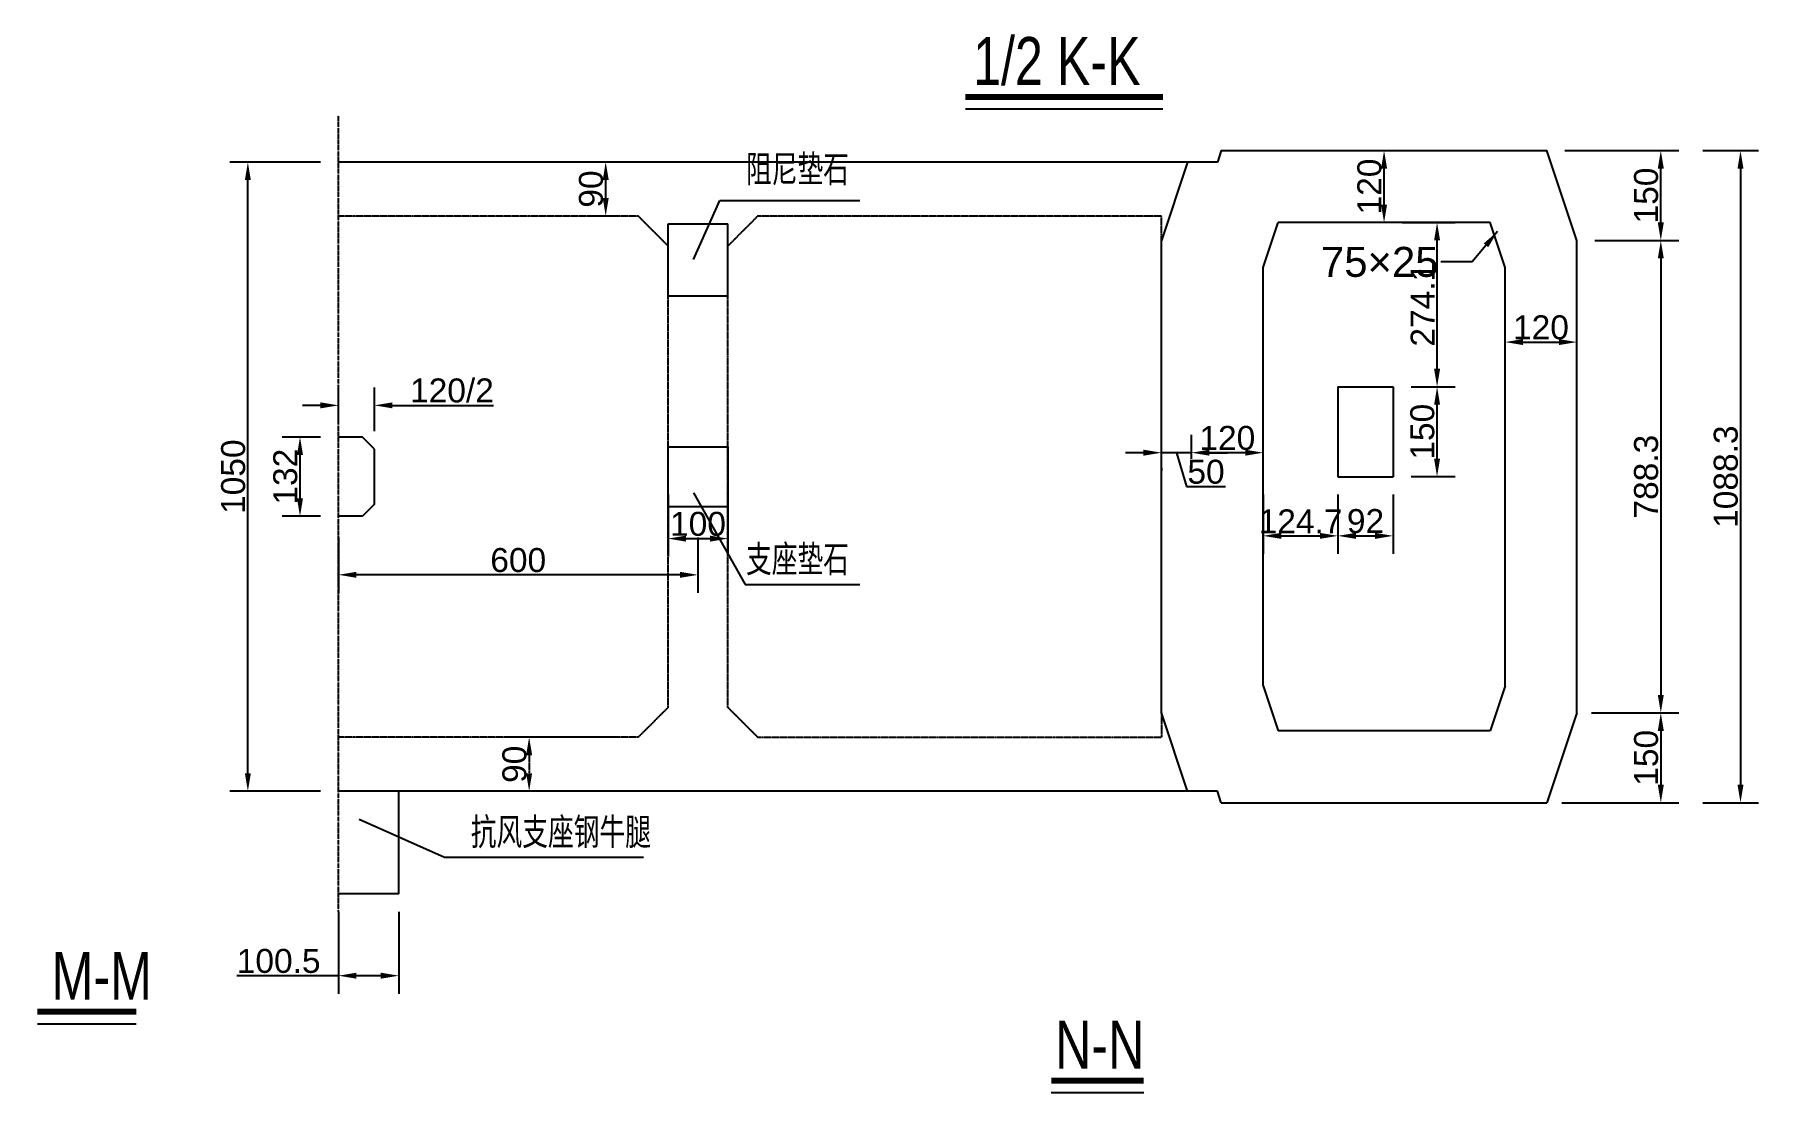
# Model space of a CAD drawing. Header units: millimetres. Extents: x 32645 to 210887, y 65210 to 90102.
# Drawn here: x 196501 to 210887, y 80996 to 89825 of the extents above; entities that cross this region are included whole.
import ezdxf

# ---------------------------------------------------------------- set-up
doc = ezdxf.new("R2010")
doc.units = ezdxf.units.MM
doc.linetypes.add('DASHDOT', pattern=[1, 0.5, -0.25, 0, -0.25])
doc.linetypes.add('HIDDEN', pattern=[0.375, 0.25, -0.125])
for name, color, linetype in [('1', 7, 'Continuous'), ('CYAN', 4, 'Continuous'), ('文本', 7, 'Continuous'), ('粗实线', 3, 'Continuous')]:
    doc.layers.add(name, color=color, linetype=linetype)
doc.styles.get("Standard").update_dxf_attribs({"font": 'arial.ttf'})
doc.dimstyles.new('大样STANDARD', dxfattribs={"dimscale": 100, "dimtxt": 2, "dimasz": 1.5, "dimexe": 1.5, "dimexo": 1.5, "dimgap": 0.2, "dimtad": 1, "dimdec": 1, "dimlfac": 0.2, "dimdsep": 46, "dimtxsty": 'Standard', "dimcen": 0, "dimclrd": 4, "dimclre": 4, "dimclrt": 4, "dimadec": 0, "dimazin": 0, "dimtfac": 1, "dimtdec": 1, "dimtofl": 0, "dimtmove": 0, "dimatfit": 3, "dimfxl": 1, "dimtolj": 1, "dimtzin": 0, "dimarcsym": 0})

# ---------------------------------------------------------------- blocks, each defined once
blk = doc.blocks.new('*D1243')
at = {"layer": '1', "color": 4, "lineweight": -2, "transparency": 16777216}
blk.add_line((208922, 87258), (209222, 87258), dxfattribs=at)
at = {"layer": '1', "color": 4, "transparency": 16777216}
for points in [[(208922, 87283), (208922, 87233), (208772, 87258)], [(209222, 87283), (209222, 87233), (209372, 87258)]]:
    blk.add_solid(points, dxfattribs=at)
at = {"layer": 'DEFPOINTS', "color": 0, "transparency": 16777216}
for p in [(208772, 87258), (209372, 87258), (209372, 87258)]:
    blk.add_point(p, dxfattribs=at)
at = {"layer": '1', "color": 4, "transparency": 16777216, "insert": (209072, 87380), "char_height": 200, "attachment_point": 5}
blk.add_mtext('\\A1;120', dxfattribs=at)
blk = doc.blocks.new('*D1244')
at = {"layer": '1', "color": 4, "lineweight": -2, "transparency": 16777216}
for p, q in [((206155, 86285), (206155, 86485)), ((206605, 86335), (206305, 86335)), ((206755, 86185), (206755, 86185))]:
    blk.add_line(p, q, dxfattribs=at)
at = {"layer": '1', "color": 4, "transparency": 16777216}
for points in [[(206305, 86360), (206305, 86310), (206155, 86335)], [(206605, 86360), (206605, 86310), (206755, 86335)]]:
    blk.add_solid(points, dxfattribs=at)
at = {"layer": 'DEFPOINTS', "color": 0, "transparency": 16777216}
for p in [(206155, 86335), (206755, 86335), (206155, 86135)]:
    blk.add_point(p, dxfattribs=at)
at = {"layer": '1', "color": 4, "transparency": 16777216, "insert": (206455, 86457), "char_height": 200, "attachment_point": 5}
blk.add_mtext('\\A1;120', dxfattribs=at)
blk = doc.blocks.new('*D1245')
at = {"layer": '1', "color": 4, "lineweight": -2, "transparency": 16777216}
for p, q in [((209495, 84164), (210222, 84164)), ((210072, 84014), (210072, 83564)), ((209245, 83414), (210222, 83414))]:
    blk.add_line(p, q, dxfattribs=at)
at = {"layer": '1', "color": 4, "transparency": 16777216}
for points in [[(210047, 84014), (210097, 84014), (210072, 84164)], [(210047, 83564), (210097, 83564), (210072, 83414)]]:
    blk.add_solid(points, dxfattribs=at)
at = {"layer": 'DEFPOINTS', "color": 0, "transparency": 16777216}
for p in [(209345, 84164), (209095, 83414), (210072, 83414)]:
    blk.add_point(p, dxfattribs=at)
at = {"layer": '1', "color": 4, "transparency": 16777216, "insert": (209950, 83789), "char_height": 200, "attachment_point": 5, "rotation": 90}
blk.add_mtext('\\A1;150', dxfattribs=at)
blk = doc.blocks.new('*D1246')
at = {"layer": '1', "color": 4, "lineweight": -2, "transparency": 16777216}
for p, q in [((209522, 88106), (210222, 88106)), ((210072, 87956), (210072, 84314)), ((209695, 84164), (210222, 84164))]:
    blk.add_line(p, q, dxfattribs=at)
at = {"layer": '1', "color": 4, "transparency": 16777216}
for points in [[(210047, 87956), (210097, 87956), (210072, 88106)], [(210047, 84314), (210097, 84314), (210072, 84164)]]:
    blk.add_solid(points, dxfattribs=at)
at = {"layer": 'DEFPOINTS', "color": 0, "transparency": 16777216}
for p in [(209372, 88106), (209545, 84164), (210072, 84164)]:
    blk.add_point(p, dxfattribs=at)
at = {"layer": '1', "color": 4, "transparency": 16777216, "insert": (209950, 86135), "char_height": 200, "attachment_point": 5, "rotation": 90}
blk.add_mtext('\\A1;788.3', dxfattribs=at)
blk = doc.blocks.new('*D1247')
at = {"layer": '1', "color": 4, "lineweight": -2, "transparency": 16777216}
for p, q in [((209272, 88856), (210222, 88856)), ((210072, 88256), (210072, 88706)), ((209522, 88106), (210222, 88106))]:
    blk.add_line(p, q, dxfattribs=at)
at = {"layer": '1', "color": 4, "transparency": 16777216}
for points in [[(210047, 88706), (210097, 88706), (210072, 88856)], [(210047, 88256), (210097, 88256), (210072, 88106)]]:
    blk.add_solid(points, dxfattribs=at)
at = {"layer": 'DEFPOINTS', "color": 0, "transparency": 16777216}
for p in [(209122, 88856), (210072, 88856), (209372, 88106)]:
    blk.add_point(p, dxfattribs=at)
at = {"layer": '1', "color": 4, "transparency": 16777216, "insert": (209950, 88481), "char_height": 200, "attachment_point": 5, "rotation": 90}
blk.add_mtext('\\A1;150', dxfattribs=at)
blk = doc.blocks.new('*D1248')
at = {"layer": '1', "color": 4, "lineweight": -2, "transparency": 16777216}
for p, q in [((210422, 88856), (210887, 88856)), ((210737, 88706), (210737, 83564)), ((210422, 83414), (210887, 83414))]:
    blk.add_line(p, q, dxfattribs=at)
at = {"layer": '1', "color": 4, "transparency": 16777216}
for points in [[(210712, 88706), (210762, 88706), (210737, 88856)], [(210712, 83564), (210762, 83564), (210737, 83414)]]:
    blk.add_solid(points, dxfattribs=at)
at = {"layer": 'DEFPOINTS', "color": 0, "transparency": 16777216}
for p in [(210272, 88856), (210272, 83414), (210737, 83414)]:
    blk.add_point(p, dxfattribs=at)
at = {"layer": '1', "color": 4, "transparency": 16777216, "insert": (210615, 86135), "char_height": 200, "attachment_point": 5, "rotation": 90}
blk.add_mtext('\\A1;1088.3', dxfattribs=at)
blk = doc.blocks.new('*D1249')
at = {"layer": '1', "color": 4, "lineweight": -2, "transparency": 16777216}
for p, q in [((207763, 88406), (207763, 88706)), ((207613, 88256), (207613, 88256))]:
    blk.add_line(p, q, dxfattribs=at)
at = {"layer": '1', "color": 4, "transparency": 16777216}
for points in [[(207738, 88706), (207788, 88706), (207763, 88856)], [(207738, 88406), (207788, 88406), (207763, 88256)]]:
    blk.add_solid(points, dxfattribs=at)
at = {"layer": 'DEFPOINTS', "color": 0, "transparency": 16777216}
for p in [(207763, 88856), (207763, 88856), (207763, 88256)]:
    blk.add_point(p, dxfattribs=at)
at = {"layer": '1', "color": 4, "transparency": 16777216, "insert": (207641, 88556), "char_height": 200, "attachment_point": 5, "rotation": 90}
blk.add_mtext('\\A1;120', dxfattribs=at)
blk = doc.blocks.new('*D1256')
at = {"layer": '1', "color": 4, "lineweight": -2, "transparency": 16777216}
for p, q in [((198888, 86465), (198567, 86465)), ((198717, 85955), (198717, 86315)), ((198888, 85805), (198567, 85805))]:
    blk.add_line(p, q, dxfattribs=at)
at = {"layer": '1', "color": 4, "transparency": 16777216}
for points in [[(198692, 86315), (198742, 86315), (198717, 86465)], [(198692, 85955), (198742, 85955), (198717, 85805)]]:
    blk.add_solid(points, dxfattribs=at)
at = {"layer": 'DEFPOINTS', "color": 0, "transparency": 16777216}
for p in [(198717, 86465), (199038, 86465), (199038, 85805)]:
    blk.add_point(p, dxfattribs=at)
at = {"layer": '1', "color": 4, "transparency": 16777216, "insert": (198595, 86135), "char_height": 200, "attachment_point": 5, "rotation": 90}
blk.add_mtext('\\A1;132', dxfattribs=at)
blk = doc.blocks.new('*D1257')
at = {"layer": '1', "color": 4, "lineweight": -2, "transparency": 16777216}
for p, q in [((199038, 86615), (199038, 86880)), ((199338, 86515), (199338, 86880)), ((198888, 86730), (198738, 86730)), ((199488, 86730), (200332, 86730))]:
    blk.add_line(p, q, dxfattribs=at)
at = {"layer": '1', "color": 4, "transparency": 16777216}
for points in [[(198888, 86755), (198888, 86705), (199038, 86730)], [(199488, 86755), (199488, 86705), (199338, 86730)]]:
    blk.add_solid(points, dxfattribs=at)
at = {"layer": 'DEFPOINTS', "color": 0, "transparency": 16777216}
for p in [(199338, 86730), (199038, 86465), (199338, 86365)]:
    blk.add_point(p, dxfattribs=at)
at = {"layer": '1', "color": 4, "transparency": 16777216, "insert": (199985, 86853), "char_height": 200, "attachment_point": 5}
blk.add_mtext('\\A1;120/2', dxfattribs=at)
blk = doc.blocks.new('*D1328')
at = {"layer": '1', "color": 4, "lineweight": -2, "ltscale": 2, "transparency": 16777216}
for p, q in [((198888, 88760), (198132, 88760)), ((198282, 83660), (198282, 88610)), ((198888, 83510), (198132, 83510))]:
    blk.add_line(p, q, dxfattribs=at)
at = {"layer": '1', "color": 4, "ltscale": 2, "transparency": 16777216}
for points in [[(198257, 88610), (198307, 88610), (198282, 88760)], [(198257, 83660), (198307, 83660), (198282, 83510)]]:
    blk.add_solid(points, dxfattribs=at)
at = {"layer": 'DEFPOINTS', "color": 0, "ltscale": 2, "transparency": 16777216}
for p in [(198282, 88760), (199038, 88760), (199038, 83510)]:
    blk.add_point(p, dxfattribs=at)
at = {"layer": '1', "color": 4, "ltscale": 2, "transparency": 16777216, "insert": (198160, 86135), "char_height": 200, "attachment_point": 5, "rotation": 90}
blk.add_mtext('\\A1;1050', dxfattribs=at)
blk = doc.blocks.new('*D1329')
at = {"layer": '1', "color": 4, "linetype": 'HIDDEN', "lineweight": -2, "ltscale": 2, "transparency": 16777216}
for p, q in [((201388, 83960), (200479, 83960)), ((200629, 83810), (200629, 83660)), ((201309, 83510), (200479, 83510))]:
    blk.add_line(p, q, dxfattribs=at)
at = {"layer": '1', "color": 4, "linetype": 'HIDDEN', "ltscale": 2, "transparency": 16777216}
for points in [[(200604, 83810), (200654, 83810), (200629, 83960)], [(200604, 83660), (200654, 83660), (200629, 83510)]]:
    blk.add_solid(points, dxfattribs=at)
at = {"layer": 'DEFPOINTS', "color": 0, "linetype": 'HIDDEN', "ltscale": 2, "transparency": 16777216}
for p in [(201538, 83960), (200629, 83510), (201459, 83510)]:
    blk.add_point(p, dxfattribs=at)
at = {"layer": '1', "color": 4, "linetype": 'HIDDEN', "ltscale": 2, "transparency": 16777216, "insert": (200507, 83735), "char_height": 200, "attachment_point": 5, "rotation": 90}
blk.add_mtext('\\A1;90', dxfattribs=at)
blk = doc.blocks.new('*D1330')
at = {"layer": '1', "color": 4, "lineweight": -2, "ltscale": 2, "transparency": 16777216}
for p, q in [((201389, 88760), (201118, 88760)), ((201268, 88460), (201268, 88610)), ((201388, 88310), (201118, 88310))]:
    blk.add_line(p, q, dxfattribs=at)
at = {"layer": '1', "color": 4, "ltscale": 2, "transparency": 16777216}
for points in [[(201243, 88610), (201293, 88610), (201268, 88760)], [(201243, 88460), (201293, 88460), (201268, 88310)]]:
    blk.add_solid(points, dxfattribs=at)
at = {"layer": 'DEFPOINTS', "color": 0, "ltscale": 2, "transparency": 16777216}
for p in [(201268, 88760), (201539, 88760), (201538, 88310)]:
    blk.add_point(p, dxfattribs=at)
at = {"layer": '1', "color": 4, "ltscale": 2, "transparency": 16777216, "insert": (201146, 88535), "char_height": 200, "attachment_point": 5, "rotation": 90}
blk.add_mtext('\\A1;90', dxfattribs=at)
blk = doc.blocks.new('*D1331')
at = {"layer": '1', "color": 4, "lineweight": -2, "ltscale": 2, "transparency": 16777216}
for p, q in [((201788, 85985), (201788, 85468)), ((202288, 85985), (202288, 85468)), ((201938, 85618), (202138, 85618))]:
    blk.add_line(p, q, dxfattribs=at)
at = {"layer": '1', "color": 4, "ltscale": 2, "transparency": 16777216}
for points in [[(201938, 85643), (201938, 85593), (201788, 85618)], [(202138, 85643), (202138, 85593), (202288, 85618)]]:
    blk.add_solid(points, dxfattribs=at)
at = {"layer": 'DEFPOINTS', "color": 0, "ltscale": 2, "transparency": 16777216}
for p in [(201788, 86135), (202288, 86135), (202288, 85618)]:
    blk.add_point(p, dxfattribs=at)
at = {"layer": '1', "color": 4, "ltscale": 2, "transparency": 16777216, "insert": (202038, 85740), "char_height": 200, "attachment_point": 5}
blk.add_mtext('\\A1;100', dxfattribs=at)
blk = doc.blocks.new('*D1353')
at = {"layer": '1', "color": 4, "lineweight": -2, "ltscale": 2, "transparency": 16777216}
for p, q in [((207378, 85985), (207378, 85491)), ((207838, 85985), (207838, 85491)), ((207528, 85641), (207688, 85641))]:
    blk.add_line(p, q, dxfattribs=at)
at = {"layer": '1', "color": 4, "ltscale": 2, "transparency": 16777216}
for points in [[(207528, 85666), (207528, 85616), (207378, 85641)], [(207688, 85666), (207688, 85616), (207838, 85641)]]:
    blk.add_solid(points, dxfattribs=at)
at = {"layer": 'DEFPOINTS', "color": 0, "ltscale": 2, "transparency": 16777216}
for p in [(207378, 86135), (207838, 86135), (207838, 85641)]:
    blk.add_point(p, dxfattribs=at)
at = {"layer": '1', "color": 4, "ltscale": 2, "transparency": 16777216, "insert": (207608, 85763), "char_height": 200, "attachment_point": 5}
blk.add_mtext('\\A1;92', dxfattribs=at)
blk = doc.blocks.new('*D1354')
at = {"layer": '1', "color": 4, "lineweight": -2, "ltscale": 2, "transparency": 16777216}
for p, q in [((207988, 86885), (208355, 86885)), ((208205, 86285), (208205, 86735)), ((207988, 86135), (208355, 86135))]:
    blk.add_line(p, q, dxfattribs=at)
at = {"layer": '1', "color": 4, "ltscale": 2, "transparency": 16777216}
for points in [[(208180, 86735), (208230, 86735), (208205, 86885)], [(208180, 86285), (208230, 86285), (208205, 86135)]]:
    blk.add_solid(points, dxfattribs=at)
at = {"layer": 'DEFPOINTS', "color": 0, "ltscale": 2, "transparency": 16777216}
for p in [(207838, 86885), (208205, 86885), (207838, 86135)]:
    blk.add_point(p, dxfattribs=at)
at = {"layer": '1', "color": 4, "ltscale": 2, "transparency": 16777216, "insert": (208083, 86510), "char_height": 200, "attachment_point": 5, "rotation": 90}
blk.add_mtext('\\A1;150', dxfattribs=at)
blk = doc.blocks.new('*D1355')
at = {"layer": '1', "color": 4, "lineweight": -2, "ltscale": 2, "transparency": 16777216}
for p, q in [((206755, 85985), (206755, 85491)), ((207378, 85985), (207378, 85491)), ((206905, 85641), (207228, 85641))]:
    blk.add_line(p, q, dxfattribs=at)
at = {"layer": '1', "color": 4, "ltscale": 2, "transparency": 16777216}
for points in [[(206905, 85666), (206905, 85616), (206755, 85641)], [(207228, 85666), (207228, 85616), (207378, 85641)]]:
    blk.add_solid(points, dxfattribs=at)
at = {"layer": 'DEFPOINTS', "color": 0, "ltscale": 2, "transparency": 16777216}
for p in [(206755, 86135), (207378, 86135), (207378, 85641)]:
    blk.add_point(p, dxfattribs=at)
at = {"layer": '1', "color": 4, "ltscale": 2, "transparency": 16777216, "insert": (207066, 85762), "char_height": 200, "attachment_point": 5}
blk.add_mtext('\\A1;124.7', dxfattribs=at)
blk = doc.blocks.new('*D1356')
at = {"layer": '1', "color": 4, "lineweight": -2, "ltscale": 2, "transparency": 16777216}
for p, q in [((207913, 88256), (208355, 88256)), ((208205, 87035), (208205, 88106)), ((207988, 86885), (208355, 86885))]:
    blk.add_line(p, q, dxfattribs=at)
at = {"layer": '1', "color": 4, "ltscale": 2, "transparency": 16777216}
for points in [[(208180, 88106), (208230, 88106), (208205, 88256)], [(208180, 87035), (208230, 87035), (208205, 86885)]]:
    blk.add_solid(points, dxfattribs=at)
at = {"layer": 'DEFPOINTS', "color": 0, "ltscale": 2, "transparency": 16777216}
for p in [(207763, 88256), (208205, 88256), (207838, 86885)]:
    blk.add_point(p, dxfattribs=at)
at = {"layer": '1', "color": 4, "ltscale": 2, "transparency": 16777216, "insert": (208085, 87570), "char_height": 200, "attachment_point": 5, "rotation": 90}
blk.add_mtext('\\A1;274.1', dxfattribs=at)
blk = doc.blocks.new('*D1369')
at = {"layer": '1', "color": 4, "lineweight": -2, "ltscale": 2, "transparency": 16777216}
for p, q in [((199038, 82505), (199038, 81821)), ((199541, 82505), (199541, 81821)), ((199038, 81971), (198191, 81971)), ((199391, 81971), (199188, 81971))]:
    blk.add_line(p, q, dxfattribs=at)
at = {"layer": '1', "color": 4, "ltscale": 2, "transparency": 16777216}
for points in [[(199188, 81996), (199188, 81946), (199038, 81971)], [(199391, 81996), (199391, 81946), (199541, 81971)]]:
    blk.add_solid(points, dxfattribs=at)
at = {"layer": 'DEFPOINTS', "color": 0, "ltscale": 2, "transparency": 16777216}
for p in [(199038, 82655), (199541, 82655), (199038, 81971)]:
    blk.add_point(p, dxfattribs=at)
at = {"layer": '1', "color": 4, "ltscale": 2, "transparency": 16777216, "insert": (198539, 82093), "char_height": 200, "attachment_point": 5}
blk.add_mtext('\\A1;100.5', dxfattribs=at)
blk = doc.blocks.new('*D1370')
at = {"layer": '1', "color": 4, "lineweight": -2, "ltscale": 2, "transparency": 16777216}
for p, q in [((199038, 85627), (199038, 85166)), ((202038, 85627), (202038, 85166)), ((201888, 85316), (199188, 85316))]:
    blk.add_line(p, q, dxfattribs=at)
at = {"layer": '1', "color": 4, "ltscale": 2, "transparency": 16777216}
for points in [[(199188, 85341), (199188, 85291), (199038, 85316)], [(201888, 85341), (201888, 85291), (202038, 85316)]]:
    blk.add_solid(points, dxfattribs=at)
at = {"layer": 'DEFPOINTS', "color": 0, "ltscale": 2, "transparency": 16777216}
for p in [(199038, 85777), (202038, 85777), (199038, 85316)]:
    blk.add_point(p, dxfattribs=at)
at = {"layer": '1', "color": 4, "ltscale": 2, "transparency": 16777216, "insert": (200538, 85438), "char_height": 200, "attachment_point": 5}
blk.add_mtext('\\A1;600', dxfattribs=at)
blk = doc.blocks.new('*D1405')
at = {"color": 4, "lineweight": -2, "ltscale": 2, "transparency": 16777216}
for p, q in [((206155, 86285), (206155, 86485)), ((205755, 86335), (205605, 86335)), ((206155, 86335), (205905, 86335)), ((206030, 86335), (206114, 86053)), ((206305, 86335), (206455, 86335)), ((205905, 86207), (205905, 86185)), ((206114, 86053), (206440, 86053))]:
    blk.add_line(p, q, dxfattribs=at)
at = {"color": 4, "ltscale": 2, "transparency": 16777216}
for points in [[(205755, 86360), (205755, 86310), (205905, 86335)], [(206305, 86360), (206305, 86310), (206155, 86335)]]:
    blk.add_solid(points, dxfattribs=at)
at = {"layer": 'DEFPOINTS', "color": 0, "ltscale": 2, "transparency": 16777216}
for p in [(205905, 86357), (205905, 86335), (206155, 86135)]:
    blk.add_point(p, dxfattribs=at)
at = {"color": 4, "ltscale": 2, "transparency": 16777216, "insert": (206277, 86175), "char_height": 200, "attachment_point": 5}
blk.add_mtext('\\A1;50', dxfattribs=at)

msp = doc.modelspace()

# ---------------------------------------------------------------- linework, layer by layer
at = {"layer": '1', "color": 1, "linetype": 'DASHDOT'}
msp.add_line((199038.20251, 82504.91695), (199038.20251, 89148.37755), dxfattribs=at)
at = {"layer": '1', "color": 1}
for p, q in [((206404.50251, 88855.66695), (206372.58584, 88759.91695)), ((206404.50251, 88855.66695), (209121.85936, 88855.69396)), ((209371.85936, 88105.69396), (209121.85936, 88855.69396)), ((206372.58584, 88759.91695), (199038.20251, 88759.91695)), ((206122.58584, 88759.91695), (205904.50251, 88105.66695)), ((206754.62214, 87880.66498), (206879.62214, 88255.66695)), ((208646.85936, 88255.69481), (206879.62214, 88255.66695)), ((208771.85936, 87880.69678), (208646.85936, 88255.69481)), ((205904.50251, 84164.16695), (205904.50251, 88105.66695)), ((209371.85936, 84164.19396), (209371.85936, 88105.69396)), ((206754.62214, 84389.16504), (206754.62214, 87880.66498)), ((208771.85936, 84389.19588), (208771.85936, 87880.69678)), ((199238.20251, 86464.91695), (199038.20251, 86464.91695)), ((199338.20251, 86364.91695), (199238.20251, 86464.91695)), ((199338.20251, 85904.91695), (199338.20251, 86364.91695)), ((199338.20251, 85904.91695), (199238.20251, 85804.91695)), ((199238.20251, 85804.91695), (199038.20251, 85804.91695)), ((206754.62214, 84389.16504), (206879.62214, 84014.16695)), ((208771.85936, 84389.19588), (208646.85936, 84014.19396)), ((206122.58584, 83509.91695), (205904.50251, 84164.16695)), ((209371.85936, 84164.19396), (209121.85936, 83414.19396)), ((208646.85936, 84014.19396), (206879.62214, 84014.16695)), ((206372.58584, 83509.91695), (199038.20251, 83509.91695)), ((206404.50251, 83414.16695), (206372.58584, 83509.91695)), ((206404.50251, 83414.16695), (209121.85936, 83414.19396))]:
    msp.add_line(p, q, dxfattribs=at)
at = {"layer": '1', "color": 2, "ltscale": 2}
for p, q in [((201999.49233, 87945.72712), (202220.09437, 88438.34209)), ((202220.09437, 88438.34209), (203387.98763, 88438.34209)), ((201788.20251, 87644.91695), (201788.20251, 88244.91695)), ((201788.20251, 88244.91695), (202288.20251, 88244.91695)), ((202288.20251, 87644.91695), (202288.20251, 88244.91695)), ((201788.20251, 87644.91695), (202288.20251, 87644.91695)), ((207378.24075, 86884.94633), (207378.24075, 86134.94633)), ((207378.24075, 86884.94633), (207838.24075, 86884.94633)), ((207838.24075, 86884.94633), (207838.24075, 86134.94633)), ((201788.20251, 86384.91695), (202288.20251, 86384.91695)), ((201788.20251, 85884.91695), (201788.20251, 86384.91695)), ((202288.20251, 86384.91695), (202288.20251, 85884.91695)), ((207378.24075, 86134.94633), (207838.24075, 86134.94633)), ((201788.20251, 85884.91695), (202288.20251, 85884.91695)), ((201999.49233, 86000.10109), (202431.76872, 85235.25166)), ((202431.76872, 85235.25166), (203387.98763, 85235.25166)), ((199540.70251, 82654.91695), (199540.70251, 83509.91695)), ((199209.52508, 83277.75544), (199923.23762, 82959.02908)), ((199923.23762, 82959.02908), (201584.09969, 82959.02908)), ((199540.70251, 82654.91695), (199038.20251, 82654.91695))]:
    msp.add_line(p, q, dxfattribs=at)
at = {"layer": '1', "color": 2, "linetype": 'HIDDEN', "ltscale": 2}
for p, q in [((201538.20251, 88309.91695), (199038.20251, 88309.91695)), ((201788.20251, 88059.91695), (201538.20251, 88309.91695)), ((202538.20251, 88309.91695), (202288.20251, 88059.91695)), ((205904.50251, 88309.91695), (202538.20251, 88309.91695)), ((205904.50251, 88105.66695), (205904.50251, 88309.91695)), ((201788.20251, 84209.91695), (201788.20251, 88059.91695)), ((202288.20251, 84209.91695), (202288.20251, 88059.91695)), ((201788.20251, 84209.91695), (201538.20251, 83959.91695)), ((202538.20251, 83959.91695), (202288.20251, 84209.91695)), ((205904.50251, 84164.16695), (205904.50251, 83959.91695)), ((201538.20251, 83959.91695), (199038.20251, 83959.91695)), ((202538.20251, 83959.91695), (205904.50251, 83959.91695))]:
    msp.add_line(p, q, dxfattribs=at)
at = {"layer": '文本', "color": 0}
for p, q in [((204269.94251, 89203.40026), (205917.3809, 89203.40026)), ((196526.41762, 81569.59444), (197350.01476, 81569.59444)), ((204985.48992, 80996.15397), (205756.94645, 80996.15397))]:
    msp.add_line(p, q, dxfattribs=at)
at = {"layer": '粗实线'}
for points in [[(204269.94251, 89303.40026, 50, 50, 0), (205917.3809, 89303.40026, 24.5, 24.5, 0)], [(196526.41762, 81669.59444, 50, 50, 0), (197350.01476, 81669.59444, 24.5, 24.5, 0)], [(204985.48992, 81096.15397, 50, 50, 0), (205756.94645, 81096.15397, 24.5, 24.5, 0)]]:
    msp.add_lwpolyline(points, format="xyseb", dxfattribs=at)

# ---------------------------------------------------------------- texts
at = {"layer": '1', "color": 4, "insert": (208217.13286, 88052.22884), "char_height": 250, "attachment_point": 3}
msp.add_mtext('75×25', dxfattribs=at)
at = {"layer": 'CYAN', "color": 4, "width": 0.7}
for s, p in [('阻尼垫石', (202438.57059, 88591.07479)), ('支座垫石', (202438.57059, 85336.13022)), ('抗风支座钢牛腿', (200141.71384, 83059.90764))]:
    msp.add_text(s, height=225, dxfattribs=at).set_placement(p)
at = {"layer": '文本', "width": 0.75}
for s, p in [('1/2 K-K', (204333.33252, 89403.40026)), ('M-M', (196643.7798, 81769.59444)), ('N-N', (205017.39642, 81196.15397))]:
    msp.add_text(s, height=400, dxfattribs=at).set_placement(p)

# ---------------------------------------------------------------- dimensions: what is measured, and where the dimension line sits
at = {"color": 2, "ltscale": 2}
dim = msp.add_linear_dim(base=(205904.50251, 86334.94633), p1=(206154.50251, 86134.91695), p2=(205904.50251, 86356.69887), dimstyle='大样STANDARD', override={"dimtmove": 1}, dxfattribs=at)
dim.commit()
dim.dimension.update_dxf_attribs({"geometry": '*D1405', "text_midpoint": (206134.13689, 86174.94633)})
at = {"layer": '1', "color": 2}
for base, p1, p2, picture, middle in [((207763.18094, 88855.68046), (207763.24054, 88255.68088), (207763.18094, 88855.68046), '*D1249', (207641.06634, 88555.68067)), ((198717.18195, 86464.91695), (199038.20251, 85804.91695), (199038.20251, 86464.91695), '*D1256', (198594.99914, 86134.91695))]:
    dim = msp.add_linear_dim(base=base, p1=p1, p2=p2, angle=90, dimstyle='大样STANDARD', dxfattribs=at)
    dim.commit()
    dim.dimension.update_dxf_attribs({"geometry": picture, "text_midpoint": middle})
at = {"layer": '1', "color": 1}
for base, p1, p2, picture, middle in [((210072.42252, 88855.69396), (209371.85936, 88105.69396), (209121.85936, 88855.69396), '*D1247', (209950.30792, 88480.69396)), ((210737.28755, 83414.19396), (210272.42252, 88855.69396), (210272.42252, 83414.19396), '*D1248', (210615.10474, 86134.94396)), ((210072.42252, 84164.19396), (209371.85936, 88105.69396), (209544.92037, 84164.19396), '*D1246', (209950.23971, 86134.94396)), ((210072.42252, 83414.19396), (209344.92037, 84164.19396), (209094.92037, 83414.19396), '*D1245', (209950.30792, 83789.19396))]:
    dim = msp.add_linear_dim(base=base, p1=p1, p2=p2, angle=90, dimstyle='大样STANDARD', dxfattribs=at)
    dim.commit()
    dim.dimension.update_dxf_attribs({"geometry": picture, "text_midpoint": middle})
at = {"layer": '1', "color": 2, "ltscale": 2}
for base, p1, p2, picture, middle in [((198281.85394, 88759.91695), (199038.20251, 83509.91695), (199038.20251, 88759.91695), '*D1328', (198159.73934, 86134.91695)), ((201267.80957, 88759.91695), (201538.20251, 88309.91695), (201539.25985, 88759.91695), '*D1330', (201145.69497, 88534.91695)), ((208205.49732, 88255.68088), (207838.24075, 86884.94633), (207763.24075, 88255.68088), '*D1356', (208085.08804, 87570.3136)), ((208205.49732, 86884.94633), (207838.24075, 86134.94633), (207838.24075, 86884.94633), '*D1354', (208083.38272, 86509.94633))]:
    dim = msp.add_linear_dim(base=base, p1=p1, p2=p2, angle=90, dimstyle='大样STANDARD', dxfattribs=at)
    dim.commit()
    dim.dimension.update_dxf_attribs({"geometry": picture, "text_midpoint": middle})
at = {"layer": '1', "color": 1}
for base, p1, p2, picture, middle in [((209371.85936, 87258.02024), (208771.85936, 87258.02024), (209371.85936, 87258.02024), '*D1243', (209071.85936, 87380.13483)), ((206154.50251, 86334.94633), (206754.62214, 86334.94633), (206154.50251, 86134.91695), '*D1244', (206454.56233, 86457.06093))]:
    dim = msp.add_linear_dim(base=base, p1=p1, p2=p2, dimstyle='大样STANDARD', dxfattribs=at)
    dim.commit()
    dim.dimension.update_dxf_attribs({"geometry": picture, "text_midpoint": middle})
at = {"layer": '1', "color": 2}
dim = msp.add_linear_dim(base=(199338.20251, 86729.66664), p1=(199038.20251, 86464.91695), p2=(199338.20251, 86364.91695), text='120/2', dimstyle='大样STANDARD', dxfattribs=at)
dim.commit()
dim.dimension.update_dxf_attribs({"geometry": '*D1257', "text_midpoint": (199985.21479, 86853.07728)})
at = {"layer": '1', "color": 2, "ltscale": 2}
for base, p1, p2, picture, middle in [((202288.20251, 85617.8947), (201788.20251, 86134.91695), (202288.20251, 86134.91695), '*D1331', (202038.20251, 85740.0093)), ((207838.24075, 85641.35625), (207378.24075, 86134.94633), (207838.24075, 86134.94633), '*D1353', (207608.24075, 85763.47085)), ((199038.20251, 85315.99553), (202038.20251, 85776.64377), (199038.20251, 85776.64377), '*D1370', (200538.20251, 85438.11013)), ((199038.20251, 81971.11803), (199540.70251, 82654.91695), (199038.20251, 82654.91695), '*D1369', (198539.4167, 82093.23263))]:
    dim = msp.add_linear_dim(base=base, p1=p1, p2=p2, dimstyle='大样STANDARD', dxfattribs=at)
    dim.commit()
    dim.dimension.update_dxf_attribs({"geometry": picture, "text_midpoint": middle})
dim = msp.add_linear_dim(base=(207378.24075, 85641.35625), p1=(206754.62214, 86134.94633), p2=(207378.24075, 86134.94633), dimstyle='大样STANDARD', dxfattribs=at)
dim.commit()
dim.dimension.update_dxf_attribs({"geometry": '*D1355', "text_midpoint": (207066.43145, 85641.35625), "dimtype": 160})
at = {"layer": '1', "color": 2, "linetype": 'HIDDEN', "ltscale": 2}
dim = msp.add_linear_dim(base=(200629.10248, 83509.91695), p1=(201538.20251, 83959.91695), p2=(201459.42135, 83509.91695), angle=90, dimstyle='大样STANDARD', dxfattribs=at)
dim.commit()
dim.dimension.update_dxf_attribs({"geometry": '*D1329', "text_midpoint": (200506.98788, 83734.91695)})

# ---------------------------------------------------------------- leaders
at = {"layer": '1', "color": 1, "annotation_type": 0, "has_hookline": 1, "hookline_direction": 1}
msp.add_leader([(208709.35936, 88180.69396), (208498.05039, 87927.22884), (208237.13286, 87927.22884)], dimstyle='大样STANDARD', override={"dimgap": 0.2, "dimtad": 0}, dxfattribs=at)

doc.saveas('drawing.dxf')
